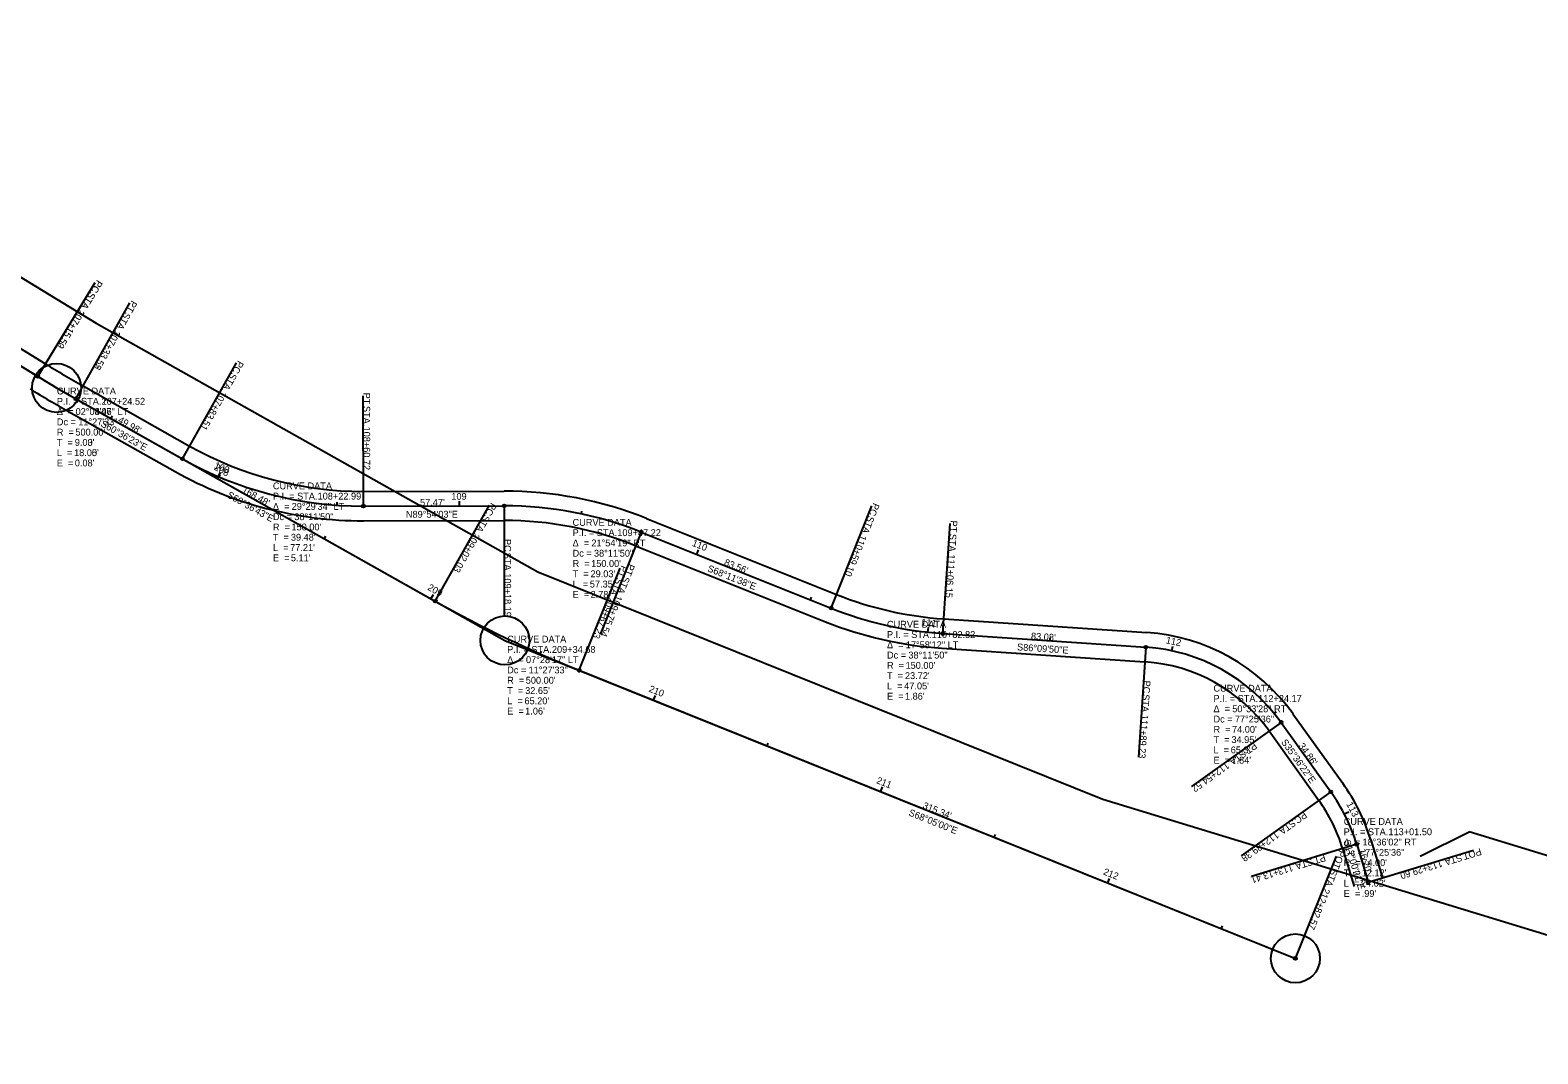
# Model space of a CAD drawing. Extents: x 1439083 to 1441384, y 421422 to 422589.
# Drawn here: x 1439753 to 1440369, y 421772 to 422190 of the extents above; entities that cross this region are included whole.
import ezdxf

# ---------------------------------------------------------------- set-up
doc = ezdxf.new("R2010")
doc.units = 0
for name, color, linetype in [('BD_X_Building', 7, 'Continuous'), ('DR_X_Cells', 7, 'Continuous'), ('GE_P_Alignment', 7, 'Continuous'), ('PV_X_Field_Drive', 7, 'Continuous'), ('RD_X_Gate', 7, 'Continuous'), ('RD_X_GR_Rt', 7, 'Continuous'), ('RD_X_RR_2', 7, 'Continuous'), ('VG_X_Tree_Line_Rt', 7, 'Continuous')]:
    doc.layers.add(name, color=color, linetype=linetype)

msp = doc.modelspace()

# ---------------------------------------------------------------- linework, layer by layer
at = {"layer": 'DR_X_Cells'}
for p, q in [((1439599.82, 422151.29), (1439759.52, 422053.59)), ((1439596.69, 422146.17), (1439756.39, 422048.47)), ((1439756.39, 422048.47), (1439779.87, 422086.86)), ((1439771.91, 422039.36), (1439793.99, 422078.56)), ((1439815.46, 422014.82), (1439837.54, 422054.03)), ((1439771.91, 422039.36), (1439815.46, 422014.82)), ((1439774.85, 422044.58), (1439818.4, 422020.05)), ((1439889.34, 421995.51), (1439889.26, 422040.51)), ((1439768.96, 422034.13), (1439812.51, 422009.6)), ((1439786.26, 422031.27), (1439786.85, 422032.32)), ((1439830.24, 422007.54), (1439831.03, 422009.38)), ((1439878.63, 421995.88), (1439878.71, 421997.08)), ((1439889.33, 422001.51), (1439946.8, 422001.61)), ((1439928.62, 421995.58), (1439928.61, 421997.58)), ((1439889.34, 421995.51), (1439946.81, 421995.61)), ((1439946.81, 421995.61), (1439946.88, 421950.61)), ((1439978.39, 421992.31), (1439978.64, 421993.48)), ((1440005.01, 421990.45), (1440082.6, 421959.41)), ((1440080.37, 421953.84), (1440097.09, 421995.62)), ((1439889.35, 421989.51), (1439946.82, 421989.61)), ((1440002.78, 421984.88), (1439986.07, 421943.1)), ((1440002.78, 421984.88), (1440080.37, 421953.84)), ((1440126.05, 421943.44), (1440129.06, 421988.34)), ((1440000.56, 421979.31), (1440078.14, 421948.27)), ((1440025.5, 421975.79), (1440026.24, 421977.65)), ((1440071.92, 421957.22), (1440072.37, 421958.33)), ((1440126.46, 421949.43), (1440209.35, 421943.87)), ((1440119.93, 421943.98), (1440120.15, 421945.97)), ((1440126.05, 421943.44), (1440208.95, 421937.88)), ((1440169.81, 421940.51), (1440169.89, 421941.71)), ((1440125.65, 421937.46), (1440208.55, 421931.9)), ((1440208.95, 421937.88), (1440205.94, 421892.99)), ((1440219.61, 421936.39), (1440220.03, 421938.34)), ((1440261.42, 421910.73), (1440262.35, 421911.49)), ((1440269.04, 421910.63), (1440289.34, 421882.29)), ((1440264.16, 421907.13), (1440227.58, 421880.93)), ((1440259.28, 421903.64), (1440279.58, 421875.3)), ((1440264.16, 421907.13), (1440284.46, 421878.79)), ((1440284.46, 421878.79), (1440247.87, 421852.59)), ((1440290, 421869.75), (1440291.78, 421870.67)), ((1440295.06, 421857.35), (1440252.03, 421844.19)), ((1440289.32, 421855.6), (1440294.06, 421840.11)), ((1440295.06, 421857.35), (1440299.79, 421841.86)), ((1440299.79, 421841.86), (1440342.83, 421855.02)), ((1440300.8, 421859.11), (1440305.53, 421843.62))]:
    msp.add_line(p, q, dxfattribs=at)
for centre in [(1439756.39, 422048.47), (1439771.91, 422039.36), (1439815.46, 422014.82), (1439889.34, 421995.51), (1439946.81, 421995.61), (1440002.78, 421984.88), (1440080.37, 421953.84), (1440126.05, 421943.44), (1440208.95, 421937.88), (1440264.16, 421907.13), (1440284.46, 421878.79), (1440295.06, 421857.35), (1440299.79, 421841.86)]:
    msp.add_circle(centre, 0.6, dxfattribs=at)
for centre, radius, start, end in [((1440017.31, 422474.99), 494, 238.54338, 240.60628), ((1440017.31, 422474.99), 500, 238.54338, 240.60628), ((1440017.31, 422474.99), 506, 238.54338, 240.60628), ((1439889.08, 422145.51), 150, 240.60628, 270.09912), ((1439889.08, 422145.51), 144, 240.60628, 270.09912), ((1439889.08, 422145.51), 156, 240.60628, 270.09912), ((1439947.07, 421845.61), 156, 68.19393, 90.09912), ((1439947.07, 421845.61), 150, 68.19393, 90.09912), ((1439947.07, 421845.61), 144, 68.19393, 90.09912), ((1440136.09, 422093.11), 144, 248.19393, 266.1639), ((1440136.09, 422093.11), 150, 248.19393, 266.1639), ((1440136.09, 422093.11), 156, 248.19393, 266.1639), ((1440204, 421864.05), 80, 35.60623, 86.1639), ((1440204, 421864.05), 74, 35.60623, 86.1639), ((1440204, 421864.05), 68, 35.60623, 86.1639), ((1440224.29, 421835.71), 80, 17.00576, 35.60623), ((1440224.29, 421835.71), 68, 17.00576, 35.60623), ((1440224.29, 421835.71), 74, 17.00576, 35.60623)]:
    msp.add_arc(centre, radius, start, end, dxfattribs=at)
at = {"layer": 'GE_P_Alignment'}
for p, q in [((1439563.83, 422166.27), (1439764.06, 422043.78)), ((1439596.69, 422146.17), (1439756.36, 422048.49)), ((1439764.06, 422043.78), (1439947.18, 421940.65)), ((1439771.93, 422039.35), (1439918.73, 421956.67)), ((1439947.18, 421940.65), (1440270.01, 421810.76)), ((1439977.46, 421928.46), (1440270.01, 421810.76))]:
    msp.add_line(p, q, dxfattribs=at)
for centre, start, end in [((1440017.29, 422475), 238.54338, 240.61202), ((1440017.29, 422475), 238.54338, 240.61202), ((1440164.09, 422392.33), 240.61202, 248.08344), ((1440164.09, 422392.33), 240.61202, 248.08344)]:
    msp.add_arc(centre, 500, start, end, dxfattribs=at)
at = {"layer": 'PV_X_Field_Drive'}
for p, q in [((1439756.36, 422048.49), (1439779.85, 422086.87)), ((1439771.93, 422039.35), (1439794.01, 422078.55)), ((1439918.73, 421956.67), (1439940.81, 421995.88)), ((1439977.46, 421928.46), (1439994.26, 421970.21)), ((1440270.01, 421810.76), (1440286.81, 421852.51))]:
    msp.add_line(p, q, dxfattribs=at)
for centre in [(1439756.36, 422048.49), (1439771.93, 422039.35), (1439918.73, 421956.67), (1439977.46, 421928.46), (1440270.01, 421810.76)]:
    msp.add_circle(centre, 0.6, dxfattribs=at)
at = {"layer": 'RD_X_GR_Rt'}
for p, q in [((1439786.26, 422031.27), (1439786.85, 422032.32)), ((1439829.83, 422006.74), (1439830.81, 422008.48)), ((1439873.4, 421982.2), (1439873.98, 421983.25)), ((1439916.96, 421957.66), (1439917.94, 421959.41)), ((1439961.59, 421935.17), (1439962.08, 421936.27)), ((1440007.86, 421916.23), (1440008.61, 421918.09)), ((1440054.25, 421897.57), (1440054.7, 421898.68)), ((1440100.64, 421878.91), (1440101.38, 421880.76)), ((1440147.02, 421860.24), (1440147.47, 421861.36)), ((1440193.41, 421841.58), (1440194.16, 421843.44)), ((1440239.8, 421822.92), (1440240.24, 421824.03))]:
    msp.add_line(p, q, dxfattribs=at)
at = {"layer": 'VG_X_Tree_Line_Rt'}
for p, q in [((1439583.86, 422189.93), (1439780.2, 422070.24)), ((1439596.69, 422146.17), (1439756.39, 422048.47)), ((1439780.2, 422070.24), (1439960.62, 421968.65)), ((1439771.91, 422039.36), (1439815.46, 422014.82)), ((1439889.34, 421995.51), (1439946.81, 421995.61)), ((1440002.78, 421984.88), (1440080.37, 421953.84)), ((1439960.62, 421968.65), (1440191.42, 421875.8)), ((1440126.05, 421943.44), (1440208.95, 421937.88)), ((1440264.16, 421907.13), (1440284.46, 421878.79)), ((1440320.93, 421852.46), (1440340.94, 421862.49)), ((1440295.06, 421857.35), (1440299.79, 421841.86))]:
    msp.add_line(p, q, dxfattribs=at)
for points in [[(1440191.42, 421875.8), (1440400.86, 421811.74), (1440826.21, 421771.75)], [(1440526.45, 421831.07), (1440406.91, 421842.31), (1440340.94, 421862.49)]]:
    msp.add_lwpolyline(points, dxfattribs=at)
for centre in [(1439764.06, 422043.78), (1439947.18, 421940.65), (1440270.01, 421810.76)]:
    msp.add_circle(centre, 10, dxfattribs=at)
for centre, radius, start, end in [((1440017.31, 422474.99), 500, 238.54338, 240.60628), ((1439889.08, 422145.51), 150, 240.60628, 270.09912), ((1439947.07, 421845.61), 150, 68.19393, 90.09912), ((1440136.09, 422093.11), 150, 248.19393, 266.1639), ((1440204, 421864.05), 74, 35.60623, 86.1639), ((1440224.29, 421835.71), 74, 17.00576, 35.60623)]:
    msp.add_arc(centre, radius, start, end, dxfattribs=at)

# ---------------------------------------------------------------- texts
at = {"layer": 'BD_X_Building'}
for s, rotation, p in [('S60°36\'43"E', 330.61202, (1439833.44, 421999.19)), ('S68°05\'00"E', 338.08344, (1440111.8, 421869.24))]:
    msp.add_text(s, height=2.8, rotation=rotation, dxfattribs=at).set_placement(p)
at = {"layer": 'DR_X_Cells'}
for s, rotation, p in [(' STA. ', 238.54338, (1439778.26, 422084.14)), ('PC', 238.54338, (1439780.65, 422088.05)), ('PT', 240.60628, (1439794.69, 422079.71)), ('107+15.52', 238.54338, (1439773.32, 422076.08)), (' STA. ', 240.60628, (1439792.52, 422075.86)), ('107+33.52', 240.60628, (1439787.88, 422067.63)), ('PC', 240.60628, (1439838.22, 422055.14)), (' STA. ', 240.60628, (1439835.97, 422051.14)), ('107+83.51', 240.60628, (1439831.33, 422042.91)), ('PT', 270.09912, (1439889.3, 422041.85)), (' STA. ', 270.09912, (1439889.31, 422037.44)), ('S60°36\'23"E', 330.60628, (1439781.8, 422028.28)), ("49.98'", 330.60628, (1439788.86, 422029.86)), ('108+60.72', 270.09912, (1439889.32, 422027.99)), ('108', 336.90561, (1439828.15, 422011.14)), ("57.47'", 0.09912, (1439912.51, 421995.6)), ('109', 0.09912, (1439925.29, 421998.08)), ('PC', 248.19393, (1440097.68, 421996.99)), ('N89°54\'03"E', 0.09912, (1439906.72, 421990.74)), (' STA. ', 248.19393, (1440095.98, 421992.73)), ('110+59.10', 248.19393, (1440092.46, 421983.96)), (' STA. ', 266.1639, (1440128.9, 421985.3)), ('PT', 266.1639, (1440129.2, 421989.7)), ('PC', 270.09912, (1439946.87, 421982.08)), ('110', 338.19393, (1440023.32, 421979.36)), (' STA. ', 270.09912, (1439946.88, 421977.49)), ('PT', 248.19393, (1439997.75, 421972.17)), ('S68°11\'38"E', 338.19393, (1440029.64, 421968.97)), ("83.56'", 338.19393, (1440036.43, 421971.47)), ('111+06.15', 266.1639, (1440128.27, 421975.87)), ('109+18.19', 270.09912, (1439946.9, 421968.04)), (' STA. ', 248.19393, (1439996.11, 421968.08)), ('109+75.54', 248.19393, (1439992.6, 421959.3)), ('111', 353.81667, (1440117.07, 421946.8)), ("83.08'", 356.1639, (1440161.95, 421941.08)), ('112', 347.82126, (1440216.93, 421939.52)), ('S86°09\'50"E', 356.1639, (1440156.27, 421936.61)), ('PC', 266.1639, (1440208.08, 421924.33)), (' STA. ', 266.1639, (1440207.77, 421919.75)), ('111+89.23', 266.1639, (1440207.14, 421910.32)), ('PT', 215.60623, (1440253.08, 421899.15)), ('S35°36\'22"E', 305.60623, (1440264.04, 421899.06)), ("34.86'", 305.60623, (1440271.11, 421897.51)), (' STA. ', 215.60623, (1440249.49, 421896.58)), ('112+54.52', 215.60623, (1440241.81, 421891.07)), ('113', 297.38541, (1440290.71, 421873.8)), (' STA. ', 215.60623, (1440269.76, 421868.22)), ('PC', 215.60623, (1440273.49, 421870.89)), ('112+89.38', 215.60623, (1440262.08, 421862.71)), ('S17°00\'21"E', 287.00576, (1440289.64, 421858.66)), ("16.20'", 287.00576, (1440295.84, 421854.94)), ('POT', 197.00576, (1440345.52, 421855.8)), ('113+13.41', 197.00576, (1440268.62, 421849.22)), (' STA. ', 197.00576, (1440277.66, 421851.99)), ('PT', 197.00576, (1440281.88, 421853.28)), ('113+29.60', 197.00576, (1440329.59, 421850.93)), (' STA. ', 197.00576, (1440338.63, 421853.7))]:
    msp.add_text(s, height=2.8, rotation=rotation, dxfattribs=at).set_placement(p)
for s, p in [('CURVE DATA', (1439764.15, 422041.11)), ('P.I. = STA. ', (1439764.15, 422036.91)), ('107+24.52', (1439782.41, 422036.91)), ('Δ  = ', (1439764.15, 422032.71)), ('02°03\'46" LT', (1439771.82, 422032.71)), ('Dc = ', (1439764.15, 422028.51)), ('R  = ', (1439764.15, 422024.31)), ("500.00'", (1439771.73, 422024.31)), ('11°27\'33"', (1439772.89, 422028.51)), ('T  = ', (1439764.15, 422020.11)), ("9.00'", (1439771.48, 422020.11)), ('L  = ', (1439764.15, 422015.91)), ('E  = ', (1439764.15, 422011.71)), ("18.00'", (1439771.19, 422015.91)), ("0.08'", (1439771.49, 422011.71)), ('CURVE DATA', (1439852.4, 422002.37)), ('Δ  = ', (1439852.4, 421993.97)), ('P.I. = STA. ', (1439852.4, 421998.17)), ('29°29\'34" LT', (1439860.07, 421993.97)), ('108+22.99', (1439870.66, 421998.17)), ('Dc = ', (1439852.4, 421989.77)), ('38°11\'50"', (1439861.14, 421989.77)), ('CURVE DATA', (1439974.8, 421987.45)), ('T  = ', (1439852.4, 421981.37)), ('R  = ', (1439852.4, 421985.57)), ("39.48'", (1439859.74, 421981.37)), ("150.00'", (1439859.98, 421985.57)), ('P.I. = STA. ', (1439974.8, 421983.25)), ('109+47.22', (1439993.06, 421983.25)), ('L  = ', (1439852.4, 421977.17)), ("77.21'", (1439859.44, 421977.17)), ('Δ  = ', (1439974.8, 421979.05)), ('Dc = ', (1439974.8, 421974.85)), ('21°54\'19" RT', (1439982.47, 421979.05)), ('38°11\'50"', (1439983.53, 421974.85)), ('E  = ', (1439852.4, 421972.97)), ("5.11'", (1439859.74, 421972.97)), ('R  = ', (1439974.8, 421970.65)), ("150.00'", (1439982.38, 421970.65)), ('T  = ', (1439974.8, 421966.45)), ("29.03'", (1439982.13, 421966.45)), ('L  = ', (1439974.8, 421962.25)), ('E  = ', (1439974.8, 421958.05)), ("57.35'", (1439981.84, 421962.25)), ("2.78'", (1439982.14, 421958.05)), ('CURVE DATA', (1440103.21, 421945.84)), ('P.I. = STA. ', (1440103.21, 421941.64)), ('110+82.82', (1440121.48, 421941.64)), ('Δ  = ', (1440103.21, 421937.44)), ('Dc = ', (1440103.21, 421933.24)), ('17°58\'12" LT', (1440110.89, 421937.44)), ('38°11\'50"', (1440111.95, 421933.24)), ('R  = ', (1440103.21, 421929.04)), ("150.00'", (1440110.79, 421929.04)), ('T  = ', (1440103.21, 421924.84)), ('L  = ', (1440103.21, 421920.64)), ("47.05'", (1440110.25, 421920.64)), ("23.72'", (1440110.55, 421924.84)), ('CURVE DATA', (1440236.56, 421919.71)), ('E  = ', (1440103.21, 421916.44)), ("1.86'", (1440110.55, 421916.44)), ('P.I. = STA. ', (1440236.56, 421915.51)), ('112+24.17', (1440254.82, 421915.51)), ('Δ  = ', (1440236.56, 421911.31)), ('Dc = ', (1440236.56, 421907.11)), ('50°33\'28" RT', (1440244.23, 421911.31)), ('77°25\'36"', (1440245.29, 421907.11)), ('R  = ', (1440236.56, 421902.91)), ("74.00'", (1440244.14, 421902.91)), ('T  = ', (1440236.56, 421898.71)), ("34.95'", (1440243.89, 421898.71)), ('L  = ', (1440236.56, 421894.51)), ('E  = ', (1440236.56, 421890.31)), ("65.3'", (1440243.6, 421894.51)), ("7.84'", (1440243.9, 421890.31)), ('CURVE DATA', (1440289.76, 421865.27)), ('P.I. = STA. ', (1440289.76, 421861.07)), ('113+01.50', (1440308.02, 421861.07)), ('Δ  = ', (1440289.76, 421856.87)), ('Dc = ', (1440289.76, 421852.67)), ('18°36\'02" RT', (1440297.43, 421856.87)), ('77°25\'36"', (1440298.5, 421852.67)), ('R  = ', (1440289.76, 421848.47)), ("74.00'", (1440297.34, 421848.47)), ('T  = ', (1440289.76, 421844.27)), ('L  = ', (1440289.76, 421840.07)), ("24.02'", (1440296.8, 421840.07)), ("12.12'", (1440297.1, 421844.27)), ('E  = ', (1440289.76, 421835.87)), (".99'", (1440297.1, 421835.87))]:
    msp.add_text(s, height=2.8, dxfattribs=at).set_placement(p)
at = {"layer": 'PV_X_Field_Drive'}
for s, rotation, p in [(' STA. ', 238.54338, (1439778.27, 422084.21)), ('PC', 238.54338, (1439780.66, 422088.12)), ('207+15.50', 238.54338, (1439773.34, 422076.15)), ('PT', 240.61202, (1439794.72, 422079.72)), (' STA. ', 240.61202, (1439792.55, 422075.88)), ('207+33.55', 240.61202, (1439787.91, 422067.64)), ('PC', 240.61202, (1439941.54, 421997.09)), (' STA. ', 240.61202, (1439939.29, 421993.1)), ('209+02.03', 240.61202, (1439934.66, 421984.86)), (' STA. ', 248.08344, (1439993.15, 421967.33)), ('PT', 248.08344, (1439994.8, 421971.43)), ('209+67.23', 248.08344, (1439989.62, 421958.56)), ('POT', 248.08344, (1440287.92, 421855.15)), (' STA. ', 248.08344, (1440285.23, 421848.47)), ('212+82.57', 248.08344, (1440281.7, 421839.7))]:
    msp.add_text(s, height=2.8, rotation=rotation, dxfattribs=at).set_placement(p)
at = {"layer": 'RD_X_Gate'}
for s, p in [('CURVE DATA', (1439764.15, 422041.12)), ('P.I. = STA. ', (1439764.15, 422036.92)), ('207+24.52', (1439782.41, 422036.92)), ('Δ  = ', (1439764.15, 422032.72)), ('02°04\'07" LT', (1439771.82, 422032.72)), ('Dc = ', (1439764.15, 422028.52)), ('R  = ', (1439764.15, 422024.32)), ("500.00'", (1439771.73, 422024.32)), ('11°27\'33"', (1439772.89, 422028.52)), ('T  = ', (1439764.15, 422020.12)), ("9.03'", (1439771.48, 422020.12)), ('L  = ', (1439764.15, 422015.92)), ('E  = ', (1439764.15, 422011.72)), ("18.05'", (1439771.19, 422015.92)), ("0.08'", (1439771.49, 422011.72)), ('CURVE DATA', (1439948.1, 421939.76)), ('P.I. = STA. ', (1439948.1, 421935.56)), ('209+34.68', (1439966.36, 421935.56)), ('Δ  = ', (1439948.1, 421931.36)), ('Dc = ', (1439948.1, 421927.16)), ('07°28\'17" LT', (1439955.77, 421931.36)), ('11°27\'33"', (1439956.84, 421927.16)), ('R  = ', (1439948.1, 421922.96)), ("500.00'", (1439955.68, 421922.96)), ('T  = ', (1439948.1, 421918.76)), ('L  = ', (1439948.1, 421914.56)), ("65.20'", (1439955.14, 421914.56)), ("32.65'", (1439955.43, 421918.76)), ('E  = ', (1439948.1, 421910.36)), ("1.06'", (1439955.44, 421910.36))]:
    msp.add_text(s, height=2.8, dxfattribs=at).set_placement(p)
at = {"layer": 'RD_X_GR_Rt'}
for s, rotation, p in [('208', 330.61202, (1439828.15, 422010.55)), ('209', 330.61202, (1439915.3, 421961.47)), ('210', 338.08344, (1440005.69, 421919.8)), ('211', 338.08344, (1440098.65, 421882.4)), ('212', 338.08344, (1440191.3, 421845.12))]:
    msp.add_text(s, height=2.8, rotation=rotation, dxfattribs=at).set_placement(p)
at = {"layer": 'RD_X_RR_2'}
for s, rotation, p in [("168.48'", 330.61202, (1439839.53, 422001.32)), ("315.34'", 338.08344, (1440117.56, 421872.14))]:
    msp.add_text(s, height=2.8, rotation=rotation, dxfattribs=at).set_placement(p)

doc.saveas('drawing.dxf')
